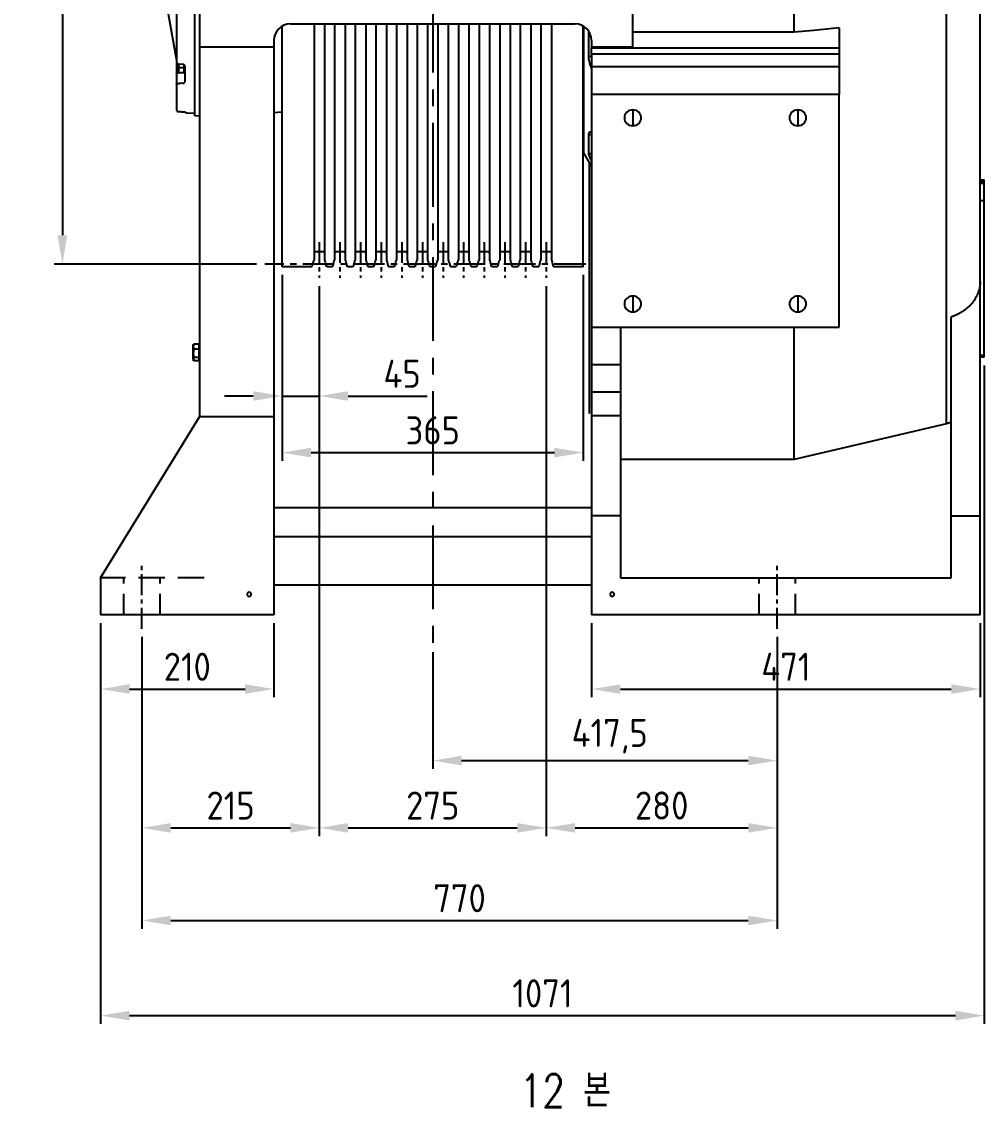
# Model space of a CAD drawing. Header units: millimetres. Extents: x -13 to 15102, y -1400 to 6249.
# Drawn here: x 12350 to 13516, y 342 to 1658 of the extents above; entities that cross this region are included whole.
import ezdxf

# ---------------------------------------------------------------- set-up
doc = ezdxf.new("R2010")
doc.units = ezdxf.units.MM
doc.header["$LTSCALE"] = 2
for name, pattern in [('CENTER', [10.16, 6.35, -1.27, 1.27, -1.27]), ('CENTER8', [6.35, 3.96875, -0.79375, 0.79375, -0.79375]), ('DASHED', [0.75, 0.5, -0.25]), ('HIDDEN2', [4.7625, 3.175, -1.5875])]:
    doc.linetypes.add(name, pattern=pattern)
for name, color, linetype in [('1轮廓实线层', 7, 'Continuous'), ('3中心线层', 1, 'CENTER8'), ('4虚线层', 6, 'DASHED')]:
    doc.layers.add(name, color=color, linetype=linetype)
doc.styles.add('ROMANS', font='romans.shx', dxfattribs={"width": 0.8, "height": 3})
doc.styles.get("Standard").update_dxf_attribs({"font": 'isocp.shx', "height": 34, "bigfont": 'whgtxt.shx'})
doc.dimstyles.new('ISO-25', dxfattribs={"dimtxt": 34, "dimasz": 35, "dimexe": 10, "dimexo": 10, "dimgap": 10, "dimtad": 1, "dimdec": 4, "dimtxsty": 'Standard', "dimcen": 2.5, "dimclrd": 3, "dimclre": 3, "dimclrt": 2, "dimadec": 1, "dimazin": 2, "dimtfac": 1, "dimtdec": 4, "dimtmove": 0, "dimatfit": 3, "dimfxl": 1, "dimarcsym": 0})

# ---------------------------------------------------------------- blocks, each defined once
blk = doc.blocks.new('*D4858')
at = {"color": 3, "lineweight": -2}
for p, q in [((13040.3, 929.1), (13040.3, 839.2)), ((13511.3, 929.1), (13511.3, 839.2)), ((13075.3, 849.2), (13476.3, 849.2))]:
    blk.add_line(p, q, dxfattribs=at)
at = {"color": 3}
for points in [[(13075.3, 855), (13075.3, 843.4), (13040.3, 849.2)], [(13476.3, 843.4), (13476.3, 855), (13511.3, 849.2)]]:
    blk.add_solid(points, dxfattribs=at)
at = {"layer": 'Defpoints', "color": 0}
for p in [(13040.3, 939.1), (13511.3, 939.1), (13511.3, 849.2)]:
    blk.add_point(p, dxfattribs=at)
at = {"color": 2, "insert": (13275.8, 876.2), "char_height": 34, "attachment_point": 5}
blk.add_mtext('471', dxfattribs=at)
blk = doc.blocks.new('*D4859')
at = {"color": 3, "lineweight": -2}
for p, q in [((13265.3, 912.3), (13265.3, 752.5)), ((12847.8, 894), (12847.8, 752.5)), ((12882.8, 762.5), (13230.3, 762.5))]:
    blk.add_line(p, q, dxfattribs=at)
at = {"color": 3}
for points in [[(12882.8, 768.3), (12882.8, 756.7), (12847.8, 762.5)], [(13230.3, 756.7), (13230.3, 768.3), (13265.3, 762.5)]]:
    blk.add_solid(points, dxfattribs=at)
at = {"layer": 'Defpoints', "color": 0}
for p in [(13265.3, 922.3), (12847.8, 904), (13265.3, 762.5)]:
    blk.add_point(p, dxfattribs=at)
at = {"color": 2, "insert": (13062.3, 792.1), "char_height": 34, "attachment_point": 5}
blk.add_mtext('417,5', dxfattribs=at)
blk = doc.blocks.new('*D4860')
at = {"color": 3, "lineweight": -2}
for p, q in [((12445.3, 929.1), (12445.3, 839.2)), ((12655.3, 929.1), (12655.3, 839.2)), ((12480.3, 849.2), (12620.3, 849.2))]:
    blk.add_line(p, q, dxfattribs=at)
at = {"color": 3}
for points in [[(12480.3, 855), (12480.3, 843.4), (12445.3, 849.2)], [(12620.3, 843.4), (12620.3, 855), (12655.3, 849.2)]]:
    blk.add_solid(points, dxfattribs=at)
at = {"layer": 'Defpoints', "color": 0}
for p in [(12445.3, 939.1), (12655.3, 939.1), (12655.3, 849.2)]:
    blk.add_point(p, dxfattribs=at)
at = {"color": 2, "insert": (12550.3, 876.2), "char_height": 34, "attachment_point": 5}
blk.add_mtext('210', dxfattribs=at)
blk = doc.blocks.new('*D4861')
at = {"color": 3, "lineweight": -2}
for p, q in [((12495.3, 912.3), (12495.3, 558.7)), ((13265.3, 912.3), (13265.3, 558.7)), ((12530.3, 568.7), (13230.3, 568.7))]:
    blk.add_line(p, q, dxfattribs=at)
at = {"color": 3}
for points in [[(12530.3, 574.5), (12530.3, 562.8), (12495.3, 568.7)], [(13230.3, 562.8), (13230.3, 574.5), (13265.3, 568.7)]]:
    blk.add_solid(points, dxfattribs=at)
at = {"layer": 'Defpoints', "color": 0}
for p in [(12495.3, 922.3), (13265.3, 922.3), (13265.3, 568.7)]:
    blk.add_point(p, dxfattribs=at)
at = {"color": 2, "insert": (12880.3, 595.7), "char_height": 34, "attachment_point": 5}
blk.add_mtext('770', dxfattribs=at)
blk = doc.blocks.new('*D4862')
at = {"color": 3, "lineweight": -2}
for p, q in [((13516.3, 1241.3), (13516.3, 443.4)), ((12445.3, 929.1), (12445.3, 443.4)), ((12480.3, 453.4), (13481.3, 453.4))]:
    blk.add_line(p, q, dxfattribs=at)
at = {"color": 3}
for points in [[(12480.3, 459.2), (12480.3, 447.5), (12445.3, 453.4)], [(13481.3, 447.5), (13481.3, 459.2), (13516.3, 453.4)]]:
    blk.add_solid(points, dxfattribs=at)
at = {"layer": 'Defpoints', "color": 0}
for p in [(13516.3, 1251.3), (12445.3, 939.1), (13516.3, 453.4)]:
    blk.add_point(p, dxfattribs=at)
at = {"color": 2, "insert": (12980.8, 480.4), "char_height": 34, "attachment_point": 5}
blk.add_mtext('1071', dxfattribs=at)
blk = doc.blocks.new('*D4863')
at = {"color": 3, "lineweight": -2}
for p, q in [((12634.4, 2114.1), (12389, 2114.1)), ((12399, 2079.1), (12399, 1399.1)), ((12634.4, 1364.1), (12389, 1364.1))]:
    blk.add_line(p, q, dxfattribs=at)
at = {"color": 3}
for points in [[(12404.8, 2079.1), (12393.1, 2079.1), (12399, 2114.1)], [(12393.1, 1399.1), (12404.8, 1399.1), (12399, 1364.1)]]:
    blk.add_solid(points, dxfattribs=at)
at = {"layer": 'Defpoints', "color": 0}
for p in [(12644.4, 2114.1), (12399, 1364.1), (12644.4, 1364.1)]:
    blk.add_point(p, dxfattribs=at)
at = {"color": 2, "insert": (12372, 1739.1), "char_height": 34, "attachment_point": 5, "rotation": 90}
blk.add_mtext('%%c750', dxfattribs=at)
blk = doc.blocks.new('*D4864')
at = {"color": 3, "lineweight": -2}
for p, q in [((12665.3, 1351.1), (12665.3, 1125.7)), ((13030.3, 1351.1), (13030.3, 1125.7)), ((12700.3, 1135.7), (12995.3, 1135.7))]:
    blk.add_line(p, q, dxfattribs=at)
at = {"color": 3}
for points in [[(12700.3, 1141.6), (12700.3, 1129.9), (12665.3, 1135.7)], [(12995.3, 1129.9), (12995.3, 1141.6), (13030.3, 1135.7)]]:
    blk.add_solid(points, dxfattribs=at)
at = {"layer": 'Defpoints', "color": 0}
for p in [(12665.3, 1361.1), (13030.3, 1361.1), (13030.3, 1135.7)]:
    blk.add_point(p, dxfattribs=at)
at = {"color": 2, "insert": (12847.8, 1162.7), "char_height": 34, "attachment_point": 5}
blk.add_mtext('365', dxfattribs=at)
blk = doc.blocks.new('*D4865')
at = {"color": 3, "lineweight": -2}
for p, q in [((12665.3, 1351.1), (12665.3, 1194.3)), ((12710.3, 1337.5), (12710.3, 1194.3)), ((12630.3, 1204.3), (12595.3, 1204.3)), ((12665.3, 1204.3), (12710.3, 1204.3)), ((12745.3, 1204.3), (12841.1, 1204.3))]:
    blk.add_line(p, q, dxfattribs=at)
at = {"color": 3}
for points in [[(12630.3, 1198.5), (12630.3, 1210.2), (12665.3, 1204.3)], [(12745.3, 1210.2), (12745.3, 1198.5), (12710.3, 1204.3)]]:
    blk.add_solid(points, dxfattribs=at)
at = {"layer": 'Defpoints', "color": 0}
for p in [(12665.3, 1361.1), (12710.3, 1347.5), (12710.3, 1204.3)]:
    blk.add_point(p, dxfattribs=at)
at = {"color": 2, "insert": (12810.7, 1231.3), "char_height": 34, "attachment_point": 5}
blk.add_mtext('45', dxfattribs=at)
blk = doc.blocks.new('*D4866')
at = {"color": 3, "lineweight": -2}
for p, q in [((12710.3, 1337.5), (12710.3, 671)), ((12495.3, 912.3), (12495.3, 671)), ((12530.3, 681), (12675.3, 681))]:
    blk.add_line(p, q, dxfattribs=at)
at = {"color": 3}
for points in [[(12530.3, 686.8), (12530.3, 675.1), (12495.3, 681)], [(12675.3, 675.1), (12675.3, 686.8), (12710.3, 681)]]:
    blk.add_solid(points, dxfattribs=at)
at = {"layer": 'Defpoints', "color": 0}
for p in [(12710.3, 1347.5), (12495.3, 922.3), (12710.3, 681)]:
    blk.add_point(p, dxfattribs=at)
at = {"color": 2, "insert": (12602.8, 708), "char_height": 34, "attachment_point": 5}
blk.add_mtext('215', dxfattribs=at)
blk = doc.blocks.new('*D4867')
at = {"color": 3, "lineweight": -2}
for p, q in [((12710.3, 1337.5), (12710.3, 671)), ((12985.3, 1337.5), (12985.3, 671)), ((12745.3, 681), (12950.3, 681))]:
    blk.add_line(p, q, dxfattribs=at)
at = {"color": 3}
for points in [[(12745.3, 686.8), (12745.3, 675.1), (12710.3, 681)], [(12950.3, 675.1), (12950.3, 686.8), (12985.3, 681)]]:
    blk.add_solid(points, dxfattribs=at)
at = {"layer": 'Defpoints', "color": 0}
for p in [(12710.3, 1347.5), (12985.3, 1347.5), (12985.3, 681)]:
    blk.add_point(p, dxfattribs=at)
at = {"color": 2, "insert": (12847.8, 708), "char_height": 34, "attachment_point": 5}
blk.add_mtext('275', dxfattribs=at)
blk = doc.blocks.new('*D4868')
at = {"color": 3, "lineweight": -2}
for p, q in [((12985.3, 1337.5), (12985.3, 671)), ((13265.3, 912.3), (13265.3, 671)), ((13020.3, 681), (13230.3, 681))]:
    blk.add_line(p, q, dxfattribs=at)
at = {"color": 3}
for points in [[(13020.3, 686.8), (13020.3, 675.1), (12985.3, 681)], [(13230.3, 675.1), (13230.3, 686.8), (13265.3, 681)]]:
    blk.add_solid(points, dxfattribs=at)
at = {"layer": 'Defpoints', "color": 0}
for p in [(12985.3, 1347.5), (13265.3, 922.3), (13265.3, 681)]:
    blk.add_point(p, dxfattribs=at)
at = {"color": 2, "insert": (13125.3, 708), "char_height": 34, "attachment_point": 5}
blk.add_mtext('280', dxfattribs=at)

msp = doc.modelspace()

# ---------------------------------------------------------------- linework, layer by layer
at = {"color": 1, "linetype": 'CENTER', "ltscale": 2}
for p, q in [((12710.27979, 1390.94916), (12710.27979, 1347.48528)), ((12735.27979, 1390.94916), (12735.27979, 1347.48528)), ((12760.2798, 1390.94916), (12760.2798, 1347.48528)), ((12785.27978, 1390.94916), (12785.27978, 1347.48528)), ((12810.27978, 1390.94916), (12810.27978, 1347.48528)), ((12835.27979, 1390.94916), (12835.27979, 1347.48528)), ((12860.27979, 1390.94916), (12860.27979, 1347.48528)), ((12885.2798, 1390.94916), (12885.2798, 1347.48528)), ((12910.27978, 1390.94916), (12910.27978, 1347.48528)), ((12935.27978, 1390.94916), (12935.27978, 1347.48528)), ((12960.27979, 1390.94916), (12960.27979, 1347.48528)), ((12985.27979, 1390.94916), (12985.27979, 1347.48528))]:
    msp.add_line(p, q, dxfattribs=at)
at = {"layer": '1轮廓实线层'}
for p, q in [((12565.2798, 1852.85468), (12565.2798, 1627.02177)), ((13090.27978, 1627.02177), (13090.27978, 1851.0843)), ((12537.23421, 1739.05303), (12537.23421, 1612.89591)), ((13285.87871, 1645.27886), (13285.87871, 1739.05303)), ((13470.48824, 1170.79355), (13470.48824, 1739.05303)), ((13511.27978, 1343.29488), (13511.27978, 1739.05303)), ((12559.27976, 1544.05304), (12559.27976, 1729.59228)), ((12537.27981, 1685.10601), (12537.27981, 1609.49311)), ((12537.23421, 1612.89591), (12527.69788, 1666.97908)), ((12675.27976, 1655.20192), (13020.27979, 1655.20192)), ((13030.84969, 1499.05304), (13030.84969, 1652.18064)), ((13036.53657, 1646.85166), (13036.53657, 1616.34379)), ((13285.87871, 1645.27886), (13090.27978, 1645.27886)), ((13340.27978, 1650.37444), (13340.27978, 1626.22798)), ((12655.27978, 1635.20191), (12655.27978, 1627.02177)), ((13040.2798, 1635.20191), (13040.2798, 1627.02177)), ((12655.27978, 1627.02177), (12565.2798, 1627.02177)), ((12565.2798, 1627.02177), (12565.2798, 1179.05303)), ((12655.27978, 1627.02177), (12655.27978, 1179.05303)), ((13090.27978, 1627.02177), (13040.2798, 1627.02177)), ((13040.2798, 1627.02177), (13040.2798, 1626.22798)), ((13040.2798, 1626.22798), (13340.27978, 1626.22798)), ((13040.2798, 1618.70354), (13040.2798, 1626.22798)), ((13340.27978, 1618.70354), (13040.2798, 1618.70354)), ((13040.2798, 1618.70354), (13040.2798, 1603.31263)), ((13340.27978, 1626.22798), (13340.27978, 1618.70354)), ((13340.27978, 1618.70354), (13340.27978, 1603.31263)), ((12537.27981, 1609.49311), (12537.27981, 1594.41525)), ((12539.5998, 1599.11612), (12539.5998, 1606.57119)), ((12539.669, 1606.6057), (12540.09893, 1602.23555)), ((12546.14534, 1605.92637), (12539.99754, 1606.50641)), ((12546.67976, 1602.23555), (12546.67976, 1605.65998)), ((13036.53657, 1616.34379), (13040.2798, 1616.34379)), ((12537.27981, 1594.41525), (12537.27981, 1581.54384)), ((12540.09893, 1602.23555), (12539.5998, 1599.11612)), ((12539.5998, 1599.11612), (12540.09893, 1595.99668)), ((12539.5998, 1597.27932), (12539.5998, 1599.11612)), ((12539.87571, 1596.52125), (12539.5998, 1597.27932)), ((12540.09893, 1595.99668), (12539.95737, 1596.55098)), ((12546.67976, 1602.23555), (12540.09893, 1602.23555)), ((12546.67976, 1595.99668), (12540.09893, 1595.99668)), ((12546.67976, 1599.69077), (12546.67976, 1602.23555)), ((12546.67976, 1598.54146), (12546.67976, 1599.69077)), ((12546.67976, 1595.99668), (12546.67976, 1598.54146)), ((12547.2798, 1597.82932), (12546.67976, 1597.22932)), ((12547.23146, 1605.03008), (12547.2798, 1604.63222)), ((12547.2798, 1604.63222), (12547.2798, 1585.02853)), ((13340.27978, 1603.31263), (13040.2798, 1603.31263)), ((13040.2798, 1603.31263), (13040.2798, 1603.14161)), ((13340.27978, 1603.14161), (13040.2798, 1603.14161)), ((13040.2798, 1603.14161), (13040.2798, 1569.62364)), ((13340.27978, 1603.14161), (13340.27978, 1603.31263)), ((13340.27978, 1603.14161), (13340.27978, 1569.62364)), ((12537.27981, 1581.54384), (12537.27981, 1551.68197)), ((13340.27978, 1569.62364), (13040.2798, 1569.62364)), ((13040.2798, 1569.62364), (13040.2798, 1287.71587)), ((13340.27978, 1287.71587), (13340.27978, 1569.62364)), ((12540.11919, 1548.68627), (12540.14894, 1548.70481)), ((12559.14893, 1546.5982), (12550.14893, 1546.99115)), ((12565.2798, 1543.5281), (12559.27976, 1544.05304)), ((12665.27977, 1548.16428), (12655.27978, 1547.72768)), ((13090.27978, 1551.06472), (13090.27978, 1531.80102)), ((13290.27978, 1551.06472), (13290.27978, 1531.80102)), ((13036.53657, 1521.41238), (13036.53657, 1498.38931)), ((13036.53657, 1521.41238), (13040.2798, 1521.41238)), ((13030.84969, 1499.05304), (13030.27978, 1499.93064)), ((13040.2798, 1482.71965), (13030.84969, 1499.05304)), ((13036.53657, 1498.38931), (13040.2798, 1498.38931)), ((13037.77977, 1183.19668), (13037.77977, 1487.04975)), ((13511.27978, 1466.31329), (13516.27978, 1466.31329)), ((13516.27978, 1464.30366), (13511.27978, 1464.30366)), ((13516.27978, 1461.80274), (13511.27978, 1461.80274)), ((13516.27978, 1464.30366), (13516.27978, 1466.31329)), ((13516.27978, 1461.80274), (13516.27978, 1464.30366)), ((13516.27978, 1440.96383), (13516.27978, 1461.80274)), ((13516.27978, 1440.96383), (13511.27978, 1440.96383)), ((13516.27978, 1253.55866), (13516.27978, 1440.96383)), ((13511.27978, 1059.05302), (13511.27978, 1343.29488)), ((13090.27978, 1325.53848), (13090.27978, 1306.27479)), ((13290.27978, 1325.53848), (13290.27978, 1306.27479)), ((13476.27978, 1059.05302), (13476.27978, 1300.19214)), ((13040.2798, 1287.71587), (13340.27978, 1287.71587)), ((13040.2798, 1287.71587), (13040.2798, 1242.03136)), ((13075.27979, 1287.71587), (13075.27979, 1242.03136)), ((13285.87871, 1127.19061), (13285.87871, 1287.71587)), ((12558.09893, 1267.30981), (12557.5998, 1264.1977)), ((12557.5998, 1266.02476), (12557.87822, 1266.78976)), ((12557.5998, 1264.1977), (12557.5998, 1266.02476)), ((12557.5998, 1264.1977), (12558.09893, 1261.08559)), ((12557.5998, 1256.01058), (12557.5998, 1264.1977)), ((12557.95922, 1266.76028), (12558.09893, 1267.30981)), ((12564.67976, 1267.30981), (12558.09893, 1267.30981)), ((12564.67976, 1264.77101), (12564.67976, 1267.30981)), ((12564.67976, 1266.07477), (12565.2798, 1265.47476)), ((12564.67976, 1263.62439), (12564.67976, 1264.77101)), ((12564.67976, 1261.08559), (12564.67976, 1263.62439)), ((12558.09893, 1261.08559), (12557.5998, 1256.01058)), ((12557.5998, 1256.01058), (12558.09893, 1250.93555)), ((12557.5998, 1248.97265), (12557.5998, 1256.01058)), ((12557.5998, 1251.76944), (12557.92393, 1249.1306)), ((12558.09893, 1250.93555), (12557.5998, 1248.97265)), ((12564.67976, 1261.08559), (12558.09893, 1261.08559)), ((12564.67976, 1250.93555), (12558.09893, 1250.93555)), ((12564.67976, 1256.94548), (12564.67976, 1261.08559)), ((12564.67976, 1255.07565), (12564.67976, 1256.94548)), ((12564.67976, 1250.93555), (12564.67976, 1255.07565)), ((12564.67976, 1249.33424), (12564.67976, 1250.93555)), ((13516.27978, 1253.55866), (13511.27978, 1253.55866)), ((13516.27978, 1251.34145), (13511.27978, 1251.34145)), ((13516.27978, 1251.34145), (13516.27978, 1253.55866)), ((12557.5998, 1248.97265), (12558.09893, 1247.00972)), ((12557.5998, 1248.97265), (12557.5998, 1248.29476)), ((12557.87822, 1247.52977), (12557.5998, 1248.29476)), ((12564.67976, 1247.00972), (12558.09893, 1247.00972)), ((12565.2798, 1248.84476), (12564.67976, 1248.24475)), ((12564.67976, 1247.00972), (12564.67976, 1248.61102)), ((12565.2798, 1249.48057), (12564.72977, 1248.97265)), ((13075.27979, 1242.03136), (13040.2798, 1242.03136)), ((13040.2798, 1242.03136), (13040.2798, 1209.116)), ((13075.27979, 1242.03136), (13075.27979, 1209.116)), ((13075.27979, 1209.116), (13040.2798, 1209.116)), ((13040.2798, 1209.116), (13040.2798, 1180.43717)), ((13075.27979, 1209.116), (13075.27979, 1180.43717)), ((12445.2798, 984.05304), (12565.2798, 1179.05303)), ((12655.27978, 1179.05303), (12565.2798, 1179.05303)), ((12655.27978, 1179.05303), (12655.27978, 939.05302)), ((13075.27979, 1180.43717), (13040.2798, 1180.43717)), ((13040.2798, 1180.43717), (13040.2798, 1059.05302)), ((13075.27979, 1180.43717), (13075.27979, 1059.05302)), ((13285.87871, 1127.19061), (13075.27979, 1127.19061)), ((13075.27979, 1059.05302), (13040.2798, 1059.05302)), ((13040.2798, 1059.05302), (13040.2798, 939.05302)), ((13075.27979, 1059.05302), (13075.27979, 984.05304)), ((13476.27978, 1059.05302), (13511.27978, 1059.05302)), ((13476.27978, 984.05304), (13476.27978, 1059.05302)), ((13511.27978, 939.05302), (13511.27978, 1059.05302)), ((12655.27978, 1034.05305), (13040.2798, 1034.05305)), ((12445.2798, 984.05304), (12445.2798, 939.05302)), ((13040.2798, 975.20193), (12655.27978, 975.20193)), ((13075.27979, 984.05304), (13476.27978, 984.05304)), ((12655.27978, 939.05302), (12445.2798, 939.05302)), ((13511.27978, 939.05302), (13040.2798, 939.05302))]:
    msp.add_line(p, q, dxfattribs=at)
at = {"layer": '1轮廓实线层', "color": 4}
for p, q in [((12665.27977, 1361.05304), (12665.27977, 1652.52243)), ((12703.93296, 1655.07126), (12703.93296, 1368.92312)), ((12716.62661, 1655.24244), (12716.62661, 1368.92312)), ((12728.93294, 1655.20192), (12728.93294, 1368.92312)), ((12741.62658, 1655.20192), (12741.62658, 1368.92312)), ((12753.93297, 1655.20192), (12753.93297, 1368.92312)), ((12766.62662, 1655.20192), (12766.62662, 1368.92312)), ((12778.93295, 1655.20192), (12778.93295, 1368.92312)), ((12791.62659, 1655.20192), (12791.62659, 1368.92312)), ((12803.93299, 1655.20192), (12803.93299, 1368.92312)), ((12816.62663, 1655.20192), (12816.62663, 1368.92312)), ((12828.93296, 1655.20192), (12828.93296, 1368.92312)), ((12841.62661, 1655.20192), (12841.62661, 1368.92312)), ((12853.93294, 1655.20192), (12853.93294, 1368.92312)), ((12866.62658, 1655.20192), (12866.62658, 1368.92312)), ((12878.93297, 1655.20192), (12878.93297, 1368.92312)), ((12891.62662, 1655.20192), (12891.62662, 1368.92312)), ((12903.93295, 1655.20192), (12903.93295, 1368.92312)), ((12916.62659, 1655.20192), (12916.62659, 1368.92312)), ((12928.93299, 1655.20192), (12928.93299, 1368.92312)), ((12941.62663, 1655.20192), (12941.62663, 1368.92312)), ((12953.93296, 1655.20192), (12953.93296, 1368.92312)), ((12966.62661, 1655.20192), (12966.62661, 1368.92312)), ((12978.93294, 1655.24245), (12978.93294, 1368.92312)), ((12991.62658, 1655.07126), (12991.62658, 1368.92312)), ((13030.27978, 1361.05304), (13030.27978, 1652.52243)), ((12715.62662, 1379.05302), (12704.93295, 1379.05302)), ((12740.62659, 1379.05302), (12729.93299, 1379.05302)), ((12765.62663, 1379.05302), (12754.93296, 1379.05302)), ((12790.62661, 1379.05302), (12779.93294, 1379.05302)), ((12815.62658, 1379.05302), (12804.93297, 1379.05302)), ((12840.62662, 1379.05302), (12829.93295, 1379.05302)), ((12865.62659, 1379.05302), (12854.93299, 1379.05302)), ((12890.62663, 1379.05302), (12879.93296, 1379.05302)), ((12915.62661, 1379.05302), (12904.93294, 1379.05302)), ((12940.62658, 1379.05302), (12929.93297, 1379.05302)), ((12965.62662, 1379.05302), (12954.93295, 1379.05302)), ((12990.62659, 1379.05302), (12979.93299, 1379.05302)), ((12701.19371, 1361.05304), (12665.27977, 1361.05304)), ((12702.5524, 1366.12358), (12701.19371, 1361.05304)), ((12719.36586, 1361.05304), (12718.00717, 1366.12358)), ((12726.19375, 1361.05304), (12719.36586, 1361.05304)), ((12727.55238, 1366.12358), (12726.19375, 1361.05304)), ((12744.36583, 1361.05304), (12743.0072, 1366.12358)), ((12751.19372, 1361.05304), (12744.36583, 1361.05304)), ((12752.55235, 1366.12358), (12751.19372, 1361.05304)), ((12769.36587, 1361.05304), (12768.00718, 1366.12358)), ((12776.1937, 1361.05304), (12769.36587, 1361.05304)), ((12777.55239, 1366.12358), (12776.1937, 1361.05304)), ((12794.36584, 1361.05304), (12793.00722, 1366.12358)), ((12801.19374, 1361.05304), (12794.36584, 1361.05304)), ((12802.55236, 1366.12358), (12801.19374, 1361.05304)), ((12819.36582, 1361.05304), (12818.00719, 1366.12358)), ((12826.19371, 1361.05304), (12819.36582, 1361.05304)), ((12827.5524, 1366.12358), (12826.19371, 1361.05304)), ((12844.36586, 1361.05304), (12843.00717, 1366.12358)), ((12851.19375, 1361.05304), (12844.36586, 1361.05304)), ((12852.55238, 1366.12358), (12851.19375, 1361.05304)), ((12869.36583, 1361.05304), (12868.0072, 1366.12358)), ((12876.19372, 1361.05304), (12869.36583, 1361.05304)), ((12877.55235, 1366.12358), (12876.19372, 1361.05304)), ((12894.36587, 1361.05304), (12893.00718, 1366.12358)), ((12901.1937, 1361.05304), (12894.36587, 1361.05304)), ((12902.55239, 1366.12358), (12901.1937, 1361.05304)), ((12919.36584, 1361.05304), (12918.00722, 1366.12358)), ((12926.19374, 1361.05304), (12919.36584, 1361.05304)), ((12927.55236, 1366.12358), (12926.19374, 1361.05304)), ((12944.36582, 1361.05304), (12943.00719, 1366.12358)), ((12951.19371, 1361.05304), (12944.36582, 1361.05304)), ((12952.5524, 1366.12358), (12951.19371, 1361.05304)), ((12969.36586, 1361.05304), (12968.00717, 1366.12358)), ((12976.19375, 1361.05304), (12969.36586, 1361.05304)), ((12977.55238, 1366.12358), (12976.19375, 1361.05304)), ((12994.36583, 1361.05304), (12993.0072, 1366.12358)), ((13030.27978, 1361.05304), (12994.36583, 1361.05304))]:
    msp.add_line(p, q, dxfattribs=at)
at = {"layer": '1轮廓实线层', "color": 0}
msp.add_line((12655.27978, 1069.05301), (13040.2798, 1069.05301), dxfattribs=at)
at = {"layer": '1轮廓实线层', "color": 2, "linetype": 'HIDDEN2', "ltscale": 5}
msp.add_line((12570.72797, 984.05304), (12445.2798, 984.05304), dxfattribs=at)
at = {"layer": '1轮廓实线层', "flags": 128}
for points in [[(13340.27978, 1650.37444), (13309.81567, 1647.52032), (13285.87871, 1645.27886)], [(12537.27981, 1594.41525), (12537.33124, 1594.73253), (12537.48377, 1595.03891), (12537.73221, 1595.32393), (12538.06796, 1595.57777), (12538.47959, 1595.79175), (12538.95291, 1595.95854), (12539.47177, 1596.0724), (12540.01834, 1596.12944)], [(12537.27981, 1581.54384), (12537.33124, 1581.86111), (12537.48377, 1582.1675), (12537.73221, 1582.45251), (12538.06796, 1582.70635), (12538.47959, 1582.92033), (12538.95291, 1583.08712), (12539.47177, 1583.20098), (12540.01834, 1583.25802)], [(12544.54126, 1583.31435), (12542.00777, 1583.28271), (12540.01834, 1583.25802)], [(12544.54126, 1583.31435), (12545.08778, 1583.37139), (12545.60663, 1583.48527), (12546.08001, 1583.65204), (12546.49164, 1583.86604), (12546.8274, 1584.11988), (12547.07583, 1584.40488), (12547.22836, 1584.71127), (12547.2798, 1585.02853)], [(13090.27978, 1551.06472), (13088.2801, 1550.87965), (13086.35729, 1550.33154), (13084.58518, 1549.44146), (13083.03194, 1548.24362), (13081.75721, 1546.78403), (13080.81003, 1545.11881), (13080.22674, 1543.31194), (13080.02978, 1541.43286), (13080.22674, 1539.55378), (13080.81003, 1537.74691), (13081.75721, 1536.08169), (13083.03194, 1534.62212), (13084.58518, 1533.42428), (13086.35729, 1532.5342), (13088.2801, 1531.98609), (13090.27978, 1531.80102)], [(13090.27978, 1531.80102), (13092.27946, 1531.98609), (13094.2023, 1532.5342), (13095.97438, 1533.42428), (13097.52761, 1534.62212), (13098.80235, 1536.08169), (13099.74956, 1537.74691), (13100.33282, 1539.55378), (13100.52978, 1541.43286), (13100.33282, 1543.31194), (13099.74956, 1545.11881), (13098.80235, 1546.78403), (13097.52761, 1548.24362), (13095.97438, 1549.44146), (13094.2023, 1550.33154), (13092.27946, 1550.87965), (13090.27978, 1551.06472)], [(13290.27978, 1551.06472), (13288.28011, 1550.87965), (13286.35728, 1550.33154), (13284.58518, 1549.44146), (13283.03193, 1548.24362), (13281.75721, 1546.78403), (13280.81002, 1545.11881), (13280.22673, 1543.31194), (13280.02978, 1541.43286), (13280.22673, 1539.55378), (13280.81002, 1537.74691), (13281.75721, 1536.08169), (13283.03193, 1534.62212), (13284.58518, 1533.42428), (13286.35728, 1532.5342), (13288.28011, 1531.98609), (13290.27978, 1531.80102)], [(13290.27978, 1531.80102), (13292.27946, 1531.98609), (13294.20229, 1532.5342), (13295.97438, 1533.42428), (13297.52763, 1534.62212), (13298.80235, 1536.08169), (13299.74954, 1537.74691), (13300.33284, 1539.55378), (13300.52978, 1541.43286), (13300.33284, 1543.31194), (13299.74954, 1545.11881), (13298.80235, 1546.78403), (13297.52763, 1548.24362), (13295.97438, 1549.44146), (13294.20229, 1550.33154), (13292.27946, 1550.87965), (13290.27978, 1551.06472)], [(13090.27978, 1325.53848), (13088.2801, 1325.3534), (13086.35729, 1324.80531), (13084.58518, 1323.91523), (13083.03194, 1322.71739), (13081.75721, 1321.25782), (13080.81003, 1319.59259), (13080.22674, 1317.78573), (13080.02978, 1315.90663), (13080.22674, 1314.02757), (13080.81003, 1312.22068), (13081.75721, 1310.55548), (13083.03194, 1309.09588), (13084.58518, 1307.89804), (13086.35729, 1307.00796), (13088.2801, 1306.45986), (13090.27978, 1306.27479)], [(13090.27978, 1306.27479), (13092.27946, 1306.45986), (13094.2023, 1307.00796), (13095.97438, 1307.89804), (13097.52761, 1309.09588), (13098.80235, 1310.55548), (13099.74956, 1312.22068), (13100.33282, 1314.02757), (13100.52978, 1315.90663), (13100.33282, 1317.78573), (13099.74956, 1319.59259), (13098.80235, 1321.25782), (13097.52761, 1322.71739), (13095.97438, 1323.91523), (13094.2023, 1324.80531), (13092.27946, 1325.3534), (13090.27978, 1325.53848)], [(13290.27978, 1325.53848), (13288.28011, 1325.3534), (13286.35728, 1324.80531), (13284.58518, 1323.91523), (13283.03193, 1322.71739), (13281.75721, 1321.25782), (13280.81002, 1319.59259), (13280.22673, 1317.78573), (13280.02978, 1315.90663), (13280.22673, 1314.02757), (13280.81002, 1312.22068), (13281.75721, 1310.55548), (13283.03193, 1309.09588), (13284.58518, 1307.89804), (13286.35728, 1307.00796), (13288.28011, 1306.45986), (13290.27978, 1306.27479)], [(13290.27978, 1306.27479), (13292.27946, 1306.45986), (13294.20229, 1307.00796), (13295.97438, 1307.89804), (13297.52763, 1309.09588), (13298.80235, 1310.55548), (13299.74954, 1312.22068), (13300.33284, 1314.02757), (13300.52978, 1315.90663), (13300.33284, 1317.78573), (13299.74954, 1319.59259), (13298.80235, 1321.25782), (13297.52763, 1322.71739), (13295.97438, 1323.91523), (13294.20229, 1324.80531), (13292.27946, 1325.3534), (13290.27978, 1325.53848)], [(13470.48824, 1170.79355), (13367.10698, 1146.37568), (13285.87871, 1127.19061)]]:
    msp.add_lwpolyline(points, dxfattribs=at)
at = {"layer": '1轮廓实线层'}
for centre, radius, start, end in [((12675.27978, 1635.20192), 20, 90, 180), ((13020.27978, 1635.20192), 20, 0, 90), ((12534.27978, 1612.37497), 3, 0, 10), ((12540.27978, 1609.49311), 3, 180, 264.60174916), ((12545.83401, 1598.25237), 1.47973, 304.85852006, 341.74419768), ((12540.27978, 1551.68197), 3, 180, 266.93189123), ((12540.26876, 1551.69137), 2.98896, 180.18016507, 267.70254254), ((12550.27978, 1549.9883), 3, 214.37336444, 267.5), ((12559.27978, 1549.59535), 3, 267.5, 270), ((12625.27978, 964.05303), 2.5, 0, 180), ((12625.27978, 964.05303), 2.5, 180, 0), ((13065.27978, 964.05303), 2.5, 0, 180), ((13065.27978, 964.05303), 2.5, 180, 0)]:
    msp.add_arc(centre, radius, start, end, dxfattribs=at)
at = {"layer": '1轮廓实线层', "color": 4}
for centre, radius, start, end in [((12710.27978, 1364.05303), 8, 142.5, 165), ((12704.93296, 1378.05303), 1, 90, 180), ((12715.62661, 1378.05303), 1, 0, 90), ((12710.27978, 1364.05303), 8, 15, 37.5), ((12735.27978, 1364.05303), 8, 142.5, 165), ((12729.93296, 1378.05303), 1, 90, 180), ((12740.62661, 1378.05303), 1, 0, 90), ((12735.27978, 1364.05303), 8, 15, 37.5), ((12760.27978, 1364.05303), 8, 142.5, 165), ((12754.93296, 1378.05303), 1, 90, 180), ((12765.62661, 1378.05303), 1, 0, 90), ((12760.27978, 1364.05303), 8, 15, 37.5), ((12785.27978, 1364.05303), 8, 142.5, 165), ((12779.93296, 1378.05303), 1, 90, 180), ((12790.62661, 1378.05303), 1, 0, 90), ((12785.27978, 1364.05303), 8, 15, 37.5), ((12810.27978, 1364.05303), 8, 142.5, 165), ((12804.93296, 1378.05303), 1, 90, 180), ((12815.62661, 1378.05303), 1, 0, 90), ((12810.27978, 1364.05303), 8, 15, 37.5), ((12835.27978, 1364.05303), 8, 142.5, 165), ((12829.93296, 1378.05303), 1, 90, 180), ((12840.62661, 1378.05303), 1, 0, 90), ((12835.27978, 1364.05303), 8, 15, 37.5), ((12860.27978, 1364.05303), 8, 142.5, 165), ((12854.93296, 1378.05303), 1, 90, 180), ((12865.62661, 1378.05303), 1, 0, 90), ((12860.27978, 1364.05303), 8, 15, 37.5), ((12885.27978, 1364.05303), 8, 142.5, 165), ((12879.93296, 1378.05303), 1, 90, 180), ((12890.62661, 1378.05303), 1, 0, 90), ((12885.27978, 1364.05303), 8, 15, 37.5), ((12910.27978, 1364.05303), 8, 142.5, 165), ((12904.93296, 1378.05303), 1, 90, 180), ((12915.62661, 1378.05303), 1, 0, 90), ((12910.27978, 1364.05303), 8, 15, 37.5), ((12935.27978, 1364.05303), 8, 142.5, 165), ((12929.93296, 1378.05303), 1, 90, 180), ((12940.62661, 1378.05303), 1, 0, 90), ((12935.27978, 1364.05303), 8, 15, 37.5), ((12960.27978, 1364.05303), 8, 142.5, 165), ((12954.93296, 1378.05303), 1, 90, 180), ((12965.62661, 1378.05303), 1, 0, 90), ((12960.27978, 1364.05303), 8, 15, 37.5), ((12985.27978, 1364.05303), 8, 142.5, 165), ((12979.93296, 1378.05303), 1, 90, 180), ((12990.62661, 1378.05303), 1, 0, 90), ((12985.27978, 1364.05303), 8, 15, 37.5)]:
    msp.add_arc(centre, radius, start, end, dxfattribs=at)
at = {"layer": '1轮廓实线层'}
for points, knots in [([(12547.2345, 1605.01738), (12547.09911, 1605.23453), (12546.88412, 1605.57936), (12546.25857, 1605.91546), (12546.14608, 1605.92597), (12546.09056, 1605.93115)], [0, 0, 0, 0, 0.4627419005, 0.7348418551, 1, 1, 1, 1]), ([(13036.53657, 1616.34379), (13036.57294, 1615.30921), (13036.64581, 1613.23695), (13037.21671, 1609.88788), (13038.08718, 1606.53331), (13039.12104, 1603.49083), (13039.92993, 1601.6825), (13040.2798, 1600.90033)], [0, 0, 0, 0, 0.2095274111, 0.4196797641, 0.6290558151, 0.8395523287, 1, 1, 1, 1]), ([(12547.80365, 1548.29455), (12546.71873, 1548.35251), (12544.16714, 1548.48895), (12541.61558, 1548.62602), (12540.14894, 1548.70481)], [0.23452570174, 0.23452570174, 0.23452570174, 0.23452570174, 0.56000156292, 1, 1, 1, 1]), ([(13040.2798, 1523.13668), (13039.93475, 1523.35338), (13039.13101, 1523.85815), (13038.09858, 1524.0751), (13037.22329, 1523.80456), (13036.64705, 1522.97062), (13036.57338, 1521.93164), (13036.53657, 1521.41238)], [0, 0, 0, 0, 0.1581229463, 0.3683348778, 0.5781856508, 0.7891819742, 1, 1, 1, 1]), ([(13036.53657, 1498.38931), (13036.57294, 1498.02289), (13036.64581, 1497.28897), (13037.2167, 1495.51156), (13038.08718, 1493.33517), (13039.12105, 1491.03362), (13039.92993, 1489.39662), (13040.2798, 1488.68855)], [0, 0, 0, 0, 0.209526744, 0.4196792177, 0.6290547509, 0.8395510726, 1, 1, 1, 1]), ([(13511.27978, 1343.29488), (13511.27885, 1343.089), (13511.27698, 1342.67999), (13511.26207, 1342.0707), (13511.23872, 1341.46985), (13511.20647, 1340.87753), (13511.16591, 1340.2938), (13511.11736, 1339.71875), (13511.06121, 1339.15244), (13510.99781, 1338.59493), (13510.92752, 1338.04626), (13510.8507, 1337.5065), (13510.7677, 1336.97567), (13510.51077, 1335.4664), (13509.97027, 1333.0474), (13508.55226, 1328.55791), (13506.0778, 1323.2269), (13502.64253, 1318.19722), (13499.41766, 1314.49775), (13496.70693, 1311.83968), (13493.80966, 1309.39692), (13491.39712, 1307.64399), (13489.59372, 1306.4601), (13488.46128, 1305.75528), (13487.31061, 1305.07677), (13486.1426, 1304.42482), (13484.95817, 1303.79964), (13483.7582, 1303.20145), (13482.54363, 1302.63042), (13481.31533, 1302.08676), (13480.0743, 1301.57045), (13478.82112, 1301.08228), (13477.55788, 1300.61992), (13476.70539, 1300.33458), (13476.27978, 1300.19213)], [0, 0, 0, 0, 0.0112437804, 0.0223375105, 0.0332811571, 0.0440746876, 0.0547180703, 0.0652112738, 0.0755542677, 0.0857470223, 0.0957895084, 0.105681698, 0.1154235637, 0.1250150789, 0.1889044863, 0.2495817211, 0.3781074135, 0.4991421123, 0.5631823131, 0.6261700905, 0.6881118376, 0.7490150597, 0.7702876077, 0.791493709, 0.8126337896, 0.8337082884, 0.8547176561, 0.8756623564, 0.8965428647, 0.9173596686, 0.9381132675, 0.9588041723, 0.9794329053, 1, 1, 1, 1]), ([(12564.72977, 1248.97265), (12564.72714, 1249.04018), (12564.72244, 1249.16098), (12564.69282, 1249.28122), (12564.67976, 1249.33424)], [0, 0, 0, 0, 0.5591310181, 1, 1, 1, 1]), ([(12564.67976, 1248.61102), (12564.6958, 1248.67845), (12564.72441, 1248.79876), (12564.72814, 1248.91956), (12564.72977, 1248.97265)], [0, 0, 0, 0, 0.560504335, 1, 1, 1, 1]), ([(13476.27978, 1172.47027), (13476.04209, 1172.38929), (13475.5669, 1172.22738), (13474.84962, 1171.99573), (13474.12959, 1171.77243), (13473.40661, 1171.55832), (13472.68093, 1171.35314), (13471.9526, 1171.1572), (13471.22202, 1170.96967), (13470.73277, 1170.85226), (13470.48824, 1170.79358)], [0, 0, 0, 0, 0.1253369458, 0.2505775907, 0.3757219499, 0.5007700388, 0.6257218726, 0.750577467, 0.8753368376, 1, 1, 1, 1])]:
    msp.add_open_spline(points, degree=3, knots=knots, dxfattribs=at)
at = {"layer": '3中心线层', "linetype": 'CENTER', "ltscale": 8}
msp.add_line((12847.7798, 2510.63622), (12847.7798, 903.97883), dxfattribs=at)
at = {"layer": '3中心线层', "linetype": 'CENTER', "ltscale": 3}
msp.add_line((13033.19927, 1364.05303), (12644.38924, 1364.05303), dxfattribs=at)
at = {"layer": '3中心线层', "linetype": 'CENTER', "ltscale": 2}
for p, q in [((12495.27978, 922.29372), (12495.27978, 1003.0647)), ((13265.27978, 922.29372), (13265.27978, 1003.0647))]:
    msp.add_line(p, q, dxfattribs=at)
at = {"layer": '4虚线层', "color": 2, "linetype": 'HIDDEN2', "ltscale": 4}
for p, q in [((12473.27978, 939.05302), (12473.27978, 984.05304)), ((12517.27978, 939.05302), (12517.27978, 984.05304)), ((13243.27978, 939.05302), (13243.27978, 984.05304)), ((13287.27978, 939.05302), (13287.27978, 984.05304))]:
    msp.add_line(p, q, dxfattribs=at)

# ---------------------------------------------------------------- texts
at = {"color": 0, "insert": (12953.1915, 382.3004), "char_height": 40, "attachment_point": 1, "style": 'ROMANS'}
msp.add_mtext('{\\Fromans.shx,ghs.shx|c129;12 본}', dxfattribs=at)

# ---------------------------------------------------------------- dimensions: what is measured, and where the dimension line sits
at = {"color": 0}
dim = msp.add_linear_dim(base=(12398.96097, 1364.05303), p1=(12644.38924, 2114.05303), p2=(12644.38924, 1364.05303), angle=90, text='%%c<>', dimstyle='ISO-25', override={"dimtxsty": 'Standard', "dimtolj": 0}, dxfattribs=at)
dim.commit()
dim.dimension.update_dxf_attribs({"geometry": '*D4863', "text_midpoint": (12371.96097, 1739.05303)})
at = {"color": 2}
for base, p1, p2, picture, middle in [((12710.27979, 1204.33564), (12665.27977, 1361.05304), (12710.27979, 1347.48528), '*D4865', (12810.67979, 1231.33564)), ((13030.27978, 1135.72206), (12665.27977, 1361.05304), (13030.27978, 1361.05304), '*D4864', (12847.77977, 1162.72206)), ((12710.27979, 680.95657), (12495.27978, 922.29372), (12710.27979, 1347.48528), '*D4866', (12602.77979, 707.95657)), ((12985.27979, 680.95657), (12710.27979, 1347.48528), (12985.27979, 1347.48528), '*D4867', (12847.77979, 707.95657)), ((13265.27978, 680.95657), (12985.27979, 1347.48528), (13265.27978, 922.29372), '*D4868', (13125.27979, 707.95657))]:
    dim = msp.add_linear_dim(base=base, p1=p1, p2=p2, dimstyle='ISO-25', dxfattribs=at)
    dim.commit()
    dim.dimension.update_dxf_attribs({"geometry": picture, "text_midpoint": middle})
at = {"color": 0}
for base, p1, p2, picture, middle in [((13516.27978, 453.36419), (12445.2798, 939.05302), (13516.27978, 1251.34145), '*D4862', (12980.77979, 480.36419)), ((12655.27978, 849.21366), (12445.2798, 939.05302), (12655.27978, 939.05302), '*D4860', (12550.27979, 876.21366)), ((13511.27978, 849.21366), (13040.2798, 939.05302), (13511.27978, 939.05302), '*D4858', (13275.77979, 876.21366)), ((13265.27978, 568.67488), (12495.27978, 922.29372), (13265.27978, 922.29372), '*D4861', (12880.27978, 595.67488))]:
    dim = msp.add_linear_dim(base=base, p1=p1, p2=p2, dimstyle='ISO-25', dxfattribs=at)
    dim.commit()
    dim.dimension.update_dxf_attribs({"geometry": picture, "text_midpoint": middle})
dim = msp.add_linear_dim(base=(13265.27978, 762.50503), p1=(12847.7798, 903.97883), p2=(13265.27978, 922.29372), dimstyle='ISO-25', dxfattribs=at)
dim.commit()
dim.dimension.update_dxf_attribs({"geometry": '*D4859', "text_midpoint": (13062.27979, 762.50503), "dimtype": 160})

doc.saveas('drawing.dxf')
